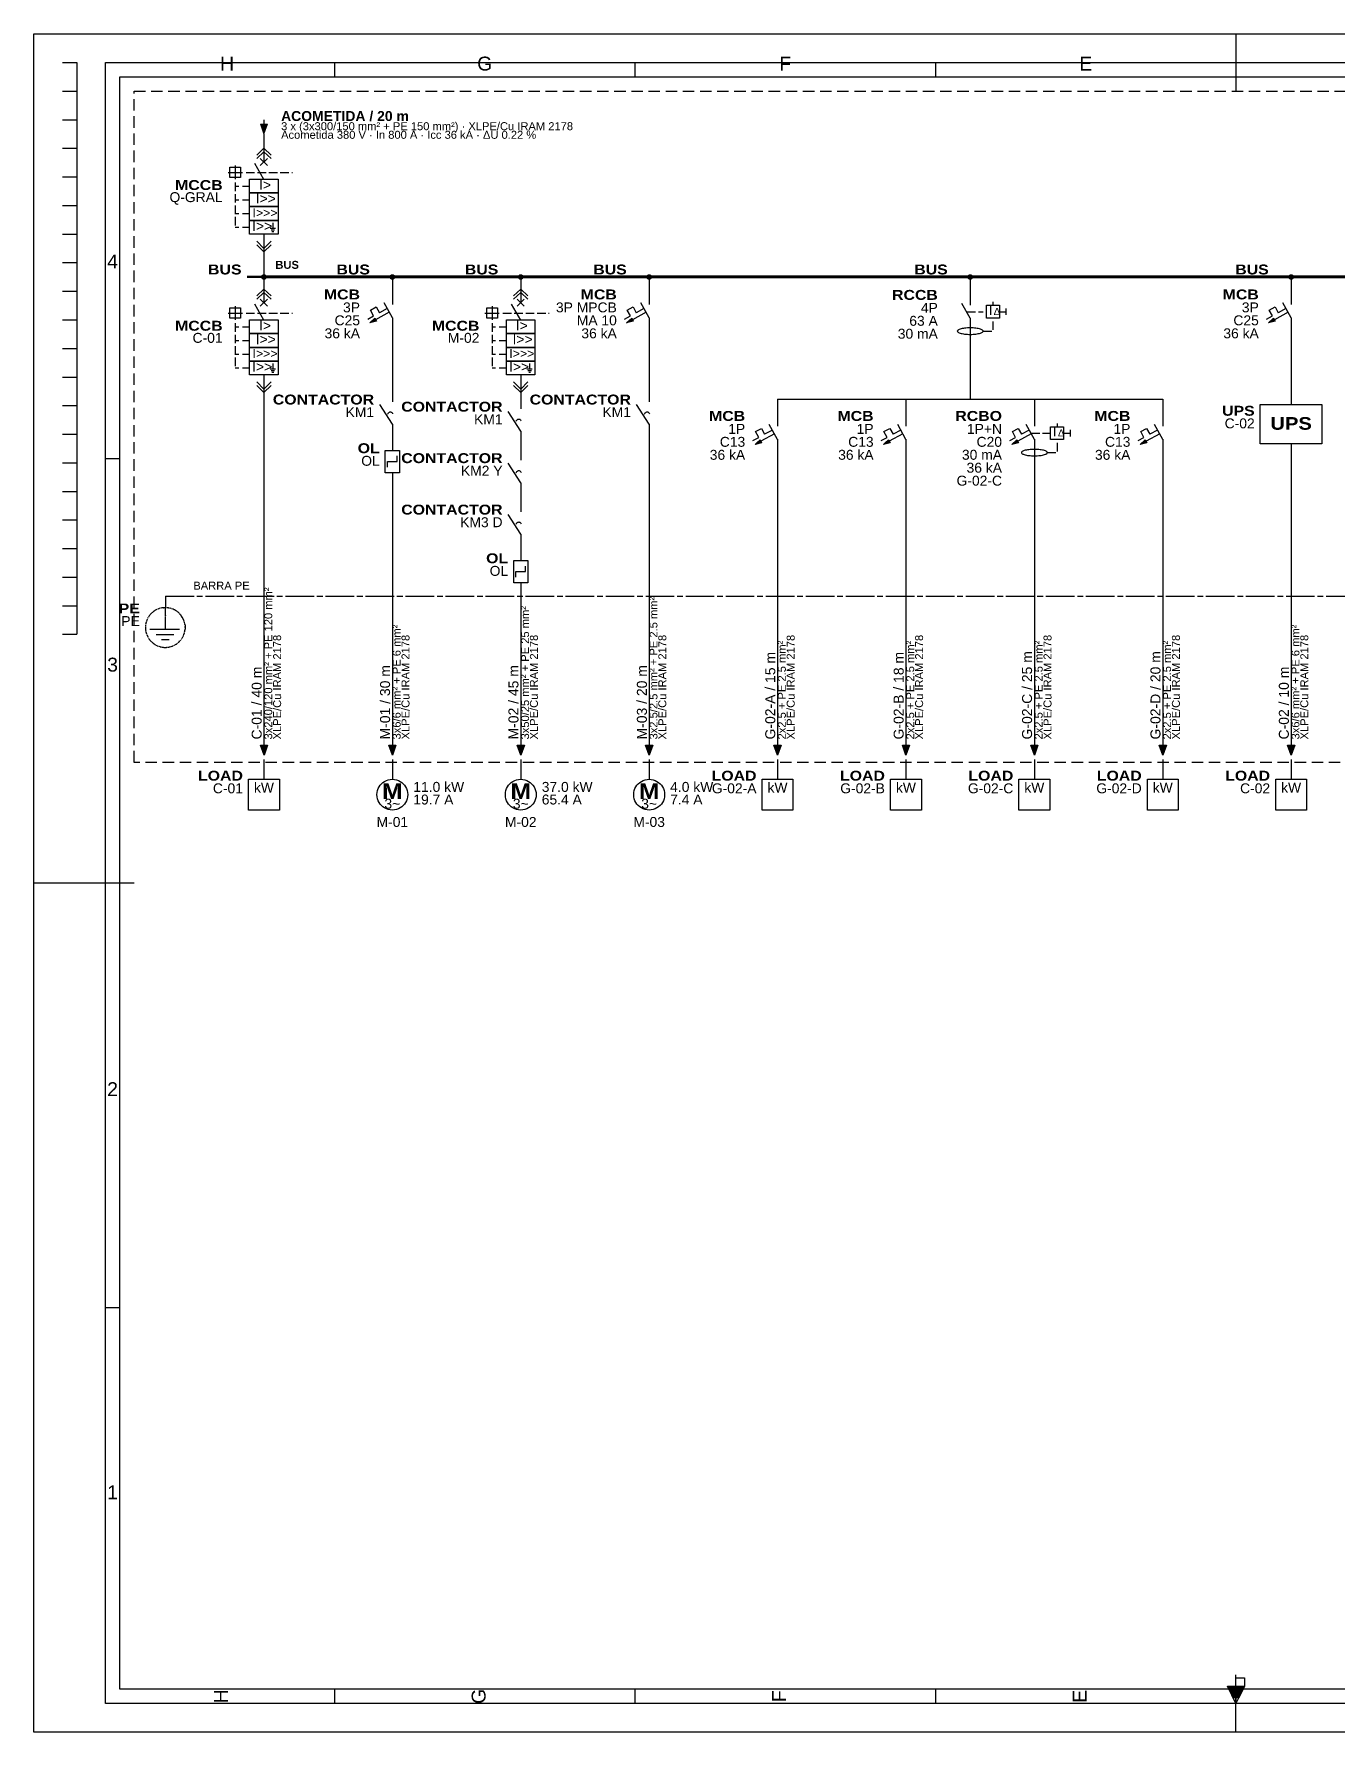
# Model space of a CAD drawing. Header units: millimetres. Extents: x 0 to 869, y 0 to 594.
# Drawn here: x 0 to 456, y 0 to 594 of the extents above; entities that cross this region are included whole.
import ezdxf
from ezdxf.enums import TextEntityAlignment as Align

# ---------------------------------------------------------------- set-up
doc = ezdxf.new("R2010")
doc.units = ezdxf.units.MM
for name, pattern in [('SVG_3_1', [4, 3, -1]), ('SVG_DASH_1', [13.999999, 9.999999, -1, 2, -1]), ('SVG_DASH_2', [5.999999, 4, -2])]:
    doc.linetypes.add(name, pattern=pattern)
for name, color, linetype in [('291-A-LAMINA', 8, 'Continuous'), ('291-E-DIAGRAMA', 5, 'Continuous'), ('291-E-TEXTOS', 7, 'Continuous'), ('291-G-ROTULO', 7, 'Continuous')]:
    doc.layers.add(name, color=color, linetype=linetype)
doc.styles.add('ARIAL', font='arial.ttf')
doc.styles.add('ARIAL_BLACK', font='ariblk.ttf')
doc.styles.add('ARIAL_BOLD', font='arialbd.ttf')

# ---------------------------------------------------------------- blocks, each defined once
blk = doc.blocks.new('LV_CABLE_ARROW_IN')
at = {"layer": '291-E-DIAGRAMA', "lineweight": 25, "true_color": 0xff0000}
blk.add_line((0, 0), (0, -1.559), dxfattribs=at)
at = {"layer": '291-E-DIAGRAMA', "lineweight": 18, "true_color": 0xff0000}
blk.add_lwpolyline([(-1.25, -1.559), (1.25, -1.559), (0, -5)], close=True, dxfattribs=at)
at = {"layer": '291-E-DIAGRAMA', "true_color": 0xff0000}
blk.add_solid([(-1.25, -1.559), (1.25, -1.559), (0, -5)], dxfattribs=at)
at = {"layer": '291-E-TEXTOS', "true_color": 0x008800, "style": 'ARIAL'}
blk.add_attdef('TAG', text='', height=3.47, dxfattribs=at).set_placement((-3.235, -3.971), align=Align.RIGHT)
blk = doc.blocks.new('LV_MCCB_BASIC')
at = {"layer": '291-E-DIAGRAMA', "lineweight": 25, "true_color": 0x0000ff}
for p, q in [((0, 0), (0, -4.8)), ((-0.025, -10.871), (-3.23, -5.308)), ((1.225, -6), (-1.275, -3.6)), ((-1.275, -6), (1.225, -3.6)), ((-12.525, -8.419), (-7.525, -8.419)), ((-10.049, -6), (-10.049, -10.8)), ((-10.025, -13.219), (-8.775, -13.219)), ((-7.525, -13.219), (-5.025, -13.219)), ((-10.025, -18.019), (-8.775, -18.019)), ((-10.025, -22.819), (-8.775, -22.819)), ((-7.525, -18.019), (-5.025, -18.019)), ((-7.525, -22.819), (-5.025, -22.819)), ((-10.025, -27.619), (-8.775, -27.619)), ((-7.525, -27.619), (-5.025, -27.619)), ((2.167, -27.901), (4.034, -27.901)), ((2.475, -28.513), (3.725, -28.513)), ((2.784, -29.125), (3.417, -29.125)), ((3.088, -26.104), (3.088, -27.911)), ((0, -30), (0, -35))]:
    blk.add_line(p, q, dxfattribs=at)
at = {"layer": '291-E-DIAGRAMA', "linetype": 'SVG_3_1', "lineweight": 25, "true_color": 0x0000ff}
for p, q in [((-6.275, -8.419), (9.975, -8.419)), ((-10.025, -12), (-10.025, -27.6))]:
    blk.add_line(p, q, dxfattribs=at)
at = {"layer": '291-E-DIAGRAMA', "lineweight": 25, "true_color": 0x0000ff}
for points in [[(-2.525, -2.4), (0, 0), (2.475, -2.4)], [(-2.525, -3.6), (-0.025, -1.2), (2.475, -3.6)], [(-2.525, -32.5), (0, -35), (2.475, -32.5)], [(-2.525, -33.75), (-0.025, -36.25), (2.475, -33.75)]]:
    blk.add_lwpolyline(points, dxfattribs=at)
for points in [[(-11.907, -6.607), (-8.157, -6.607), (-8.157, -10.207), (-11.907, -10.207)], [(-5.025, -10.8), (4.975, -10.8), (4.975, -15.6), (-5.025, -15.6)], [(-5.025, -15.6), (4.975, -15.6), (4.975, -20.4), (-5.025, -20.4)], [(-5.025, -20.4), (4.975, -20.4), (4.975, -25.2), (-5.025, -25.2)], [(-5.025, -25.2), (4.975, -25.2), (4.975, -30), (-5.025, -30)]]:
    blk.add_lwpolyline(points, close=True, dxfattribs=at)
at = {"layer": '291-E-TEXTOS', "color": 7, "style": 'ARIAL_BLACK'}
blk.add_text('MCCB', height=3.47, dxfattribs=at).set_placement((-14.461, -14.588), align=Align.RIGHT)
at = {"layer": '291-E-TEXTOS', "true_color": 0x0000ff, "style": 'ARIAL'}
for s, height, p in [('I>', 3.47, (-1.73, -14.499)), ('I>>', 3.47, (-2.863, -19.299)), ('I>>>', 3.088, (-3.995, -24.099)), ('I>>', 3.47, (-4.113, -28.899))]:
    blk.add_text(s, height=height, dxfattribs=at).set_placement(p)
at = {"layer": '291-E-TEXTOS', "true_color": 0x008800, "style": 'ARIAL'}
blk.add_attdef('TAG', text='', height=3.47, dxfattribs=at).set_placement((-14.461, -18.824), align=Align.RIGHT)
blk = doc.blocks.new('LV_BUSBAR_NODE')
at = {"layer": '291-E-DIAGRAMA', "true_color": 0x0000ff}
blk.add_hatch(color=256, dxfattribs=at).paths.add_polyline_path([(0.78, -0.78), (0.78, -0.89), (0.76, -0.99), (0.72, -1.09), (0.68, -1.18), (0.62, -1.26), (0.55, -1.34), (0.48, -1.4), (0.39, -1.46), (0.3, -1.51), (0.21, -1.54), (0.11, -1.56), (0, -1.57), (-0.11, -1.56), (-0.21, -1.54), (-0.3, -1.51), (-0.39, -1.46), (-0.48, -1.4), (-0.55, -1.34), (-0.62, -1.26), (-0.68, -1.18), (-0.72, -1.09), (-0.76, -0.99), (-0.78, -0.89), (-0.78, -0.78), (-0.78, -0.68), (-0.76, -0.58), (-0.72, -0.48), (-0.68, -0.39), (-0.62, -0.31), (-0.55, -0.23), (-0.48, -0.16), (-0.39, -0.11), (-0.3, -0.06), (-0.21, -0.03), (-0.11, -0.01), (0, 0), (0.11, -0.01), (0.21, -0.03), (0.3, -0.06), (0.39, -0.11), (0.48, -0.16), (0.55, -0.23), (0.62, -0.31), (0.68, -0.39), (0.72, -0.48), (0.76, -0.58), (0.78, -0.68), (0.78, -0.78)])
at = {"layer": '291-E-DIAGRAMA', "lineweight": 50, "true_color": 0x0000ff}
blk.add_line((-5.88, -0.78), (5.88, -0.78), dxfattribs=at)
at = {"layer": '291-E-DIAGRAMA', "lineweight": 25, "true_color": 0x0000ff}
blk.add_line((0, -0.78), (0, -5), dxfattribs=at)
blk.add_lwpolyline([(0.78, -0.78), (0.78, -0.89), (0.76, -0.99), (0.72, -1.09), (0.68, -1.18), (0.62, -1.26), (0.55, -1.34), (0.48, -1.4), (0.39, -1.46), (0.3, -1.51), (0.21, -1.54), (0.11, -1.56), (0, -1.57), (-0.11, -1.56), (-0.21, -1.54), (-0.3, -1.51), (-0.39, -1.46), (-0.48, -1.4), (-0.55, -1.34), (-0.62, -1.26), (-0.68, -1.18), (-0.72, -1.09), (-0.76, -0.99), (-0.78, -0.89), (-0.78, -0.78), (-0.78, -0.68), (-0.76, -0.58), (-0.72, -0.48), (-0.68, -0.39), (-0.62, -0.31), (-0.55, -0.23), (-0.48, -0.16), (-0.39, -0.11), (-0.3, -0.06), (-0.21, -0.03), (-0.11, -0.01), (0, 0), (0.11, -0.01), (0.21, -0.03), (0.3, -0.06), (0.39, -0.11), (0.48, -0.16), (0.55, -0.23), (0.62, -0.31), (0.68, -0.39), (0.72, -0.48), (0.76, -0.58), (0.78, -0.68), (0.78, -0.78)], close=True, dxfattribs=at)
at = {"layer": '291-E-TEXTOS', "color": 7, "style": 'ARIAL_BLACK'}
blk.add_text('BUS', height=3.47, dxfattribs=at).set_placement((-7.84, 0.1), align=Align.RIGHT)
at = {"layer": '291-E-TEXTOS', "true_color": 0x008800, "style": 'ARIAL'}
blk.add_attdef('TAG', text='', height=3.47, dxfattribs=at).set_placement((-7.84, -4.31), align=Align.RIGHT)
blk = doc.blocks.new('LV_MCB')
at = {"layer": '291-E-DIAGRAMA', "lineweight": 25, "true_color": 0x0000ff}
for p, q in [((0, 0), (0, -5.441)), ((0.02, -10.103), (-2.892, -4.853)), ((-1.069, -8.132), (-5.833, -10.735)), ((-5.642, -6.265), (-4.525, -8.309)), ((-1.804, -6.824), (-4.525, -8.309)), ((0, -10.029), (0, -32.5))]:
    blk.add_line(p, q, dxfattribs=at)
blk.add_lwpolyline([(-8.613, -10.544), (-6.569, -9.426), (-7.686, -7.382), (-5.642, -6.265)], dxfattribs=at)
blk.add_lwpolyline([(-7.877, -11.853), (-6.113, -10.221), (-5.554, -11.25), (-7.877, -11.853)], close=True, dxfattribs=at)
at = {"layer": '291-E-DIAGRAMA', "lineweight": 18, "true_color": 0x0000ff}
for points in [[(-5.554, -11.25), (-7.216, -11.25), (-7.877, -11.853)], [(-6.113, -10.221), (-5.554, -11.25), (-7.216, -11.25)]]:
    blk.add_lwpolyline(points, close=True, dxfattribs=at)
at = {"layer": '291-E-DIAGRAMA', "true_color": 0x0000ff}
for points in [[(-5.554, -11.25), (-7.216, -11.25), (-7.877, -11.853)], [(-6.113, -10.221), (-5.554, -11.25), (-7.216, -11.25)]]:
    blk.add_solid(points, dxfattribs=at)
at = {"layer": '291-E-TEXTOS', "color": 7, "style": 'ARIAL_BLACK'}
blk.add_text('MCB', height=3.47, dxfattribs=at).set_placement((-11.319, -3.632), align=Align.RIGHT)
at = {"layer": '291-E-TEXTOS', "true_color": 0x008800, "style": 'ARIAL'}
for tag, p in [('POLES', (-11.314, -8.162)), ('CURVE_RATING', (-11.304, -12.691)), ('BREAKING_CAPACITY', (-11.314, -17.235))]:
    blk.add_attdef(tag, text='', height=3.47, dxfattribs=at).set_placement(p, align=Align.RIGHT)
blk = doc.blocks.new('LV_CONTACTOR')
at = {"layer": '291-E-DIAGRAMA', "lineweight": 25, "true_color": 0x0000ff}
for p, q in [((0, 0), (0, -3.92)), ((0, -11.77), (-4.41, -4.9)), ((0, -11.77), (0, -15))]:
    blk.add_line(p, q, dxfattribs=at)
blk.add_lwpolyline([(-1.67, -8.28), (-1.51, -8.03), (-1.35, -7.82), (-1.18, -7.67), (-1.01, -7.56), (-0.84, -7.5), (-0.67, -7.48), (-0.51, -7.5), (-0.36, -7.55), (-0.22, -7.65), (-0.09, -7.78), (0.01, -7.94), (0.1, -8.14)], dxfattribs=at)
at = {"layer": '291-E-TEXTOS', "color": 7, "style": 'ARIAL_BLACK'}
blk.add_text('CONTACTOR', height=3.47, dxfattribs=at).set_placement((-6.37, -4.9), align=Align.RIGHT)
at = {"layer": '291-E-TEXTOS', "true_color": 0x008800, "style": 'ARIAL'}
blk.add_attdef('TAG', text='', height=3.47, dxfattribs=at).set_placement((-6.37, -9.31), align=Align.RIGHT)
blk = doc.blocks.new('LV_THERMAL_OVERLOAD')
at = {"layer": '291-E-DIAGRAMA', "lineweight": 25, "true_color": 0x0000ff}
for p, q in [((0, 0), (0, -2.941)), ((0, -10.784), (0, -12.5))]:
    blk.add_line(p, q, dxfattribs=at)
blk.add_lwpolyline([(-2.451, -2.941), (2.451, -2.941), (2.451, -10.784), (-2.451, -10.784)], close=True, dxfattribs=at)
blk.add_lwpolyline([(-1.716, -8.824), (-1.716, -6.863), (1.716, -6.863), (1.716, -4.902)], dxfattribs=at)
at = {"layer": '291-E-TEXTOS', "color": 7, "style": 'ARIAL_BLACK'}
blk.add_text('OL', height=3.47, dxfattribs=at).set_placement((-4.412, -3.922), align=Align.RIGHT)
at = {"layer": '291-E-TEXTOS', "true_color": 0x008800, "style": 'ARIAL'}
blk.add_attdef('TAG', text='', height=3.47, dxfattribs=at).set_placement((-4.412, -8.333), align=Align.RIGHT)
blk = doc.blocks.new('LV_RCCB')
at = {"layer": '291-E-DIAGRAMA', "lineweight": 25, "true_color": 0x0000ff}
for p, q in [((0, 0), (0, -5.662)), ((0.039, -10.25), (-2.873, -5.015)), ((7.941, -4.529), (7.941, -5.662)), ((0, -10.191), (0, -32.5)), ((10.23, -7.936), (12.495, -7.936)), ((12.5, -6.794), (12.5, -9.059))]:
    blk.add_line(p, q, dxfattribs=at)
at = {"layer": '291-E-DIAGRAMA', "linetype": 'SVG_3_1', "lineweight": 25, "true_color": 0x0000ff}
for p, q in [((-1.108, -7.936), (4.554, -7.936)), ((7.941, -11.324), (7.941, -14.721)), ((4.554, -14.701), (7.966, -14.701))]:
    blk.add_line(p, q, dxfattribs=at)
at = {"layer": '291-E-DIAGRAMA', "lineweight": 25, "true_color": 0x0000ff}
for points in [[(5.701, -5.662), (10.23, -5.662), (10.23, -10.191), (5.701, -10.191)], [(4.554, -14.721), (4.539, -14.603), (4.451, -14.471), (4.304, -14.353), (4.113, -14.235), (3.863, -14.118), (3.569, -14.015), (3.23, -13.926), (2.863, -13.838), (2.436, -13.765), (1.995, -13.706), (1.525, -13.662), (1.039, -13.618), (0.539, -13.603), (0.025, -13.588), (-0.475, -13.603), (-0.975, -13.618), (-1.461, -13.662), (-1.931, -13.706), (-2.373, -13.765), (-2.799, -13.838), (-3.167, -13.926), (-3.505, -14.015), (-3.799, -14.118), (-4.049, -14.235), (-4.24, -14.353), (-4.387, -14.471), (-4.475, -14.603), (-4.505, -14.721), (-4.475, -14.853), (-4.387, -14.985), (-4.24, -15.103), (-4.049, -15.221), (-3.799, -15.324), (-3.505, -15.426), (-3.167, -15.529), (-2.799, -15.618), (-2.373, -15.691), (-1.931, -15.75), (-1.461, -15.794), (-0.975, -15.824), (-0.475, -15.853), (0.025, -15.853), (0.539, -15.853), (1.039, -15.824), (1.525, -15.794), (1.995, -15.75), (2.436, -15.691), (2.863, -15.618), (3.23, -15.529), (3.569, -15.426), (3.863, -15.324), (4.113, -15.221), (4.304, -15.103), (4.451, -14.985), (4.539, -14.853), (4.554, -14.721)]]:
    blk.add_lwpolyline(points, close=True, dxfattribs=at)
at = {"layer": '291-E-TEXTOS', "color": 7, "style": 'ARIAL_BLACK'}
blk.add_text('RCCB', height=3.47, dxfattribs=at).set_placement((-11.304, -3.794), align=Align.RIGHT)
at = {"layer": '291-E-TEXTOS', "true_color": 0x0000ff, "style": 'ARIAL'}
for s, height, p in [('I', 3.529, (6.466, -9.088)), ('Δ', 2.5, (8.23, -9.088))]:
    blk.add_text(s, height=height, dxfattribs=at).set_placement(p)
at = {"layer": '291-E-TEXTOS', "true_color": 0x008800, "style": 'ARIAL'}
for tag, p in [('POLES', (-11.294, -8.324)), ('RATED_CURRENT', (-11.309, -12.853)), ('SENSITIVITY', (-11.304, -17.382))]:
    blk.add_attdef(tag, text='', height=3.47, dxfattribs=at).set_placement(p, align=Align.RIGHT)
blk = doc.blocks.new('LV_RCBO')
at = {"layer": '291-E-DIAGRAMA', "lineweight": 25, "true_color": 0x0000ff}
for p, q in [((0, 0), (0, -5.441)), ((0.02, -10.103), (-2.892, -4.853)), ((7.941, -4.529), (7.941, -5.662)), ((-1.069, -8.132), (-5.833, -10.735)), ((-5.642, -6.265), (-4.525, -8.309)), ((-1.804, -6.824), (-4.525, -8.309)), ((0, -10.029), (0, -32.5)), ((10.23, -7.936), (12.495, -7.936)), ((12.5, -6.794), (12.5, -9.059))]:
    blk.add_line(p, q, dxfattribs=at)
at = {"layer": '291-E-DIAGRAMA', "linetype": 'SVG_3_1', "lineweight": 25, "true_color": 0x0000ff}
for p, q in [((-1.108, -7.936), (5.701, -7.936)), ((7.941, -11.324), (7.941, -14.721)), ((4.554, -14.701), (7.966, -14.701))]:
    blk.add_line(p, q, dxfattribs=at)
at = {"layer": '291-E-DIAGRAMA', "lineweight": 25, "true_color": 0x0000ff}
for points in [[(5.701, -5.662), (10.23, -5.662), (10.23, -10.191), (5.701, -10.191)], [(-7.877, -11.853), (-6.113, -10.221), (-5.554, -11.25), (-7.877, -11.853)], [(4.554, -14.721), (4.539, -14.603), (4.451, -14.471), (4.304, -14.353), (4.113, -14.235), (3.863, -14.118), (3.569, -14.015), (3.23, -13.926), (2.863, -13.838), (2.436, -13.765), (1.995, -13.706), (1.525, -13.662), (1.039, -13.618), (0.539, -13.603), (0.025, -13.588), (-0.475, -13.603), (-0.975, -13.618), (-1.461, -13.662), (-1.931, -13.706), (-2.373, -13.765), (-2.799, -13.838), (-3.167, -13.926), (-3.505, -14.015), (-3.799, -14.118), (-4.049, -14.235), (-4.24, -14.353), (-4.387, -14.471), (-4.475, -14.603), (-4.505, -14.721), (-4.475, -14.853), (-4.387, -14.985), (-4.24, -15.103), (-4.049, -15.221), (-3.799, -15.324), (-3.505, -15.426), (-3.167, -15.529), (-2.799, -15.618), (-2.373, -15.691), (-1.931, -15.75), (-1.461, -15.794), (-0.975, -15.824), (-0.475, -15.853), (0.025, -15.853), (0.539, -15.853), (1.039, -15.824), (1.525, -15.794), (1.995, -15.75), (2.436, -15.691), (2.863, -15.618), (3.23, -15.529), (3.569, -15.426), (3.863, -15.324), (4.113, -15.221), (4.304, -15.103), (4.451, -14.985), (4.539, -14.853), (4.554, -14.721)]]:
    blk.add_lwpolyline(points, close=True, dxfattribs=at)
blk.add_lwpolyline([(-8.613, -10.544), (-6.569, -9.426), (-7.686, -7.382), (-5.642, -6.265)], dxfattribs=at)
at = {"layer": '291-E-DIAGRAMA', "lineweight": 18, "true_color": 0x0000ff}
for points in [[(-5.554, -11.25), (-7.216, -11.25), (-7.877, -11.853)], [(-6.113, -10.221), (-5.554, -11.25), (-7.216, -11.25)]]:
    blk.add_lwpolyline(points, close=True, dxfattribs=at)
at = {"layer": '291-E-DIAGRAMA', "true_color": 0x0000ff}
for points in [[(-5.554, -11.25), (-7.216, -11.25), (-7.877, -11.853)], [(-6.113, -10.221), (-5.554, -11.25), (-7.216, -11.25)]]:
    blk.add_solid(points, dxfattribs=at)
at = {"layer": '291-E-TEXTOS', "color": 7, "style": 'ARIAL_BLACK'}
blk.add_text('RCBO', height=3.47, dxfattribs=at).set_placement((-11.319, -3.632), align=Align.RIGHT)
at = {"layer": '291-E-TEXTOS', "true_color": 0x0000ff, "style": 'ARIAL'}
for s, height, p in [('I', 3.529, (6.466, -9.088)), ('Δ', 2.5, (8.23, -9.088))]:
    blk.add_text(s, height=height, dxfattribs=at).set_placement(p)
at = {"layer": '291-E-TEXTOS', "true_color": 0x008800, "style": 'ARIAL'}
for tag, p in [('POLES', (-11.314, -8.162)), ('CURVE_RATING', (-11.314, -12.691)), ('SENSITIVITY', (-11.314, -17.221)), ('BREAKING_CAPACITY', (-11.314, -21.75)), ('TAG', (-11.314, -26.279))]:
    blk.add_attdef(tag, text='', height=3.47, dxfattribs=at).set_placement(p, align=Align.RIGHT)
blk = doc.blocks.new('LV_UPS')
at = {"layer": '291-E-DIAGRAMA', "lineweight": 25, "true_color": 0x0000ff}
for p, q in [((0, 0), (0, -4.902)), ((0, -18.627), (0, -22.5))]:
    blk.add_line(p, q, dxfattribs=at)
blk.add_lwpolyline([(-10.784, -4.902), (10.785, -4.902), (10.785, -18.627), (-10.784, -18.627)], close=True, dxfattribs=at)
at = {"layer": '291-E-TEXTOS', "color": 7, "style": 'ARIAL_BLACK'}
blk.add_text('UPS', height=3.47, dxfattribs=at).set_placement((-12.745, -8.824), align=Align.RIGHT)
at = {"layer": '291-E-TEXTOS', "true_color": 0x0000ff, "style": 'ARIAL_BLACK'}
blk.add_text('UPS', height=4.412, dxfattribs=at).set_placement((0, -13.725), align=Align.CENTER)
at = {"layer": '291-E-TEXTOS', "true_color": 0x008800, "style": 'ARIAL'}
blk.add_attdef('TAG', text='', height=3.47, dxfattribs=at).set_placement((-12.745, -13.235), align=Align.RIGHT)
blk = doc.blocks.new('LV_CABLE_RUN')
at = {"layer": '291-E-DIAGRAMA', "lineweight": 25, "true_color": 0xff0000}
for p, q in [((0, 0), (0, -52.07)), ((0, -57.07), (0, -60.07))]:
    blk.add_line(p, q, dxfattribs=at)
blk.add_lwpolyline([(1.265, -52.07), (0.015, -55.511), (-1.235, -52.07), (1.265, -52.07)], close=True, dxfattribs=at)
at = {"layer": '291-E-DIAGRAMA', "lineweight": 18, "true_color": 0xff0000}
blk.add_lwpolyline([(-1.235, -52.07), (1.265, -52.07), (0.015, -55.511)], close=True, dxfattribs=at)
at = {"layer": '291-E-DIAGRAMA', "true_color": 0xff0000}
blk.add_solid([(-1.235, -52.07), (1.265, -52.07), (0.015, -55.511)], dxfattribs=at)
at = {"layer": '291-E-TEXTOS', "true_color": 0x008800, "style": 'ARIAL'}
for tag, p, height in [('CABLE_INSULATION', (6, -50.07), 2.79), ('CABLE_TAG', (-0.8, -50.07), 3.49), ('CABLE_SPEC', (2.9, -50.07), 2.79)]:
    blk.add_attdef(tag, p, '', height=height, rotation=90, dxfattribs=at)
blk = doc.blocks.new('LV_LOAD_BOX_KW')
at = {"layer": '291-E-DIAGRAMA', "lineweight": 25, "true_color": 0x0000ff}
blk.add_line((0, 0), (0, -3.922), dxfattribs=at)
blk.add_lwpolyline([(-5.392, -3.922), (5.392, -3.922), (5.392, -14.706), (-5.392, -14.706)], close=True, dxfattribs=at)
at = {"layer": '291-E-TEXTOS', "color": 7, "style": 'ARIAL_BLACK'}
blk.add_text('LOAD', height=3.47, dxfattribs=at).set_placement((-7.353, -4.412), align=Align.RIGHT)
at = {"layer": '291-E-TEXTOS', "true_color": 0x0000ff, "style": 'ARIAL'}
blk.add_text('kW', height=3.47, dxfattribs=at).set_placement((0, -8.578), align=Align.CENTER)
at = {"layer": '291-E-TEXTOS', "true_color": 0x008800, "style": 'ARIAL'}
blk.add_attdef('TAG', text='', height=3.47, dxfattribs=at).set_placement((-7.353, -8.824), align=Align.RIGHT)
blk = doc.blocks.new('LV_MOTOR_3PH')
at = {"layer": '291-E-DIAGRAMA', "lineweight": 25, "true_color": 0x0000ff}
blk.add_line((0, 0), (0, -3.92), dxfattribs=at)
blk.add_lwpolyline([(5.39, -9.31), (5.34, -10.05), (5.2, -10.75), (4.97, -11.41), (4.66, -12.04), (4.27, -12.61), (3.81, -13.13), (3.3, -13.58), (2.72, -13.97), (2.1, -14.28), (1.43, -14.51), (0.73, -14.66), (0, -14.71), (-0.73, -14.66), (-1.43, -14.51), (-2.1, -14.28), (-2.72, -13.97), (-3.3, -13.58), (-3.81, -13.13), (-4.27, -12.61), (-4.66, -12.04), (-4.97, -11.41), (-5.2, -10.75), (-5.34, -10.05), (-5.39, -9.31), (-5.34, -8.58), (-5.2, -7.88), (-4.97, -7.21), (-4.66, -6.59), (-4.27, -6.02), (-3.81, -5.5), (-3.3, -5.04), (-2.72, -4.66), (-2.1, -4.35), (-1.43, -4.11), (-0.73, -3.97), (0, -3.92), (0.73, -3.97), (1.43, -4.11), (2.1, -4.35), (2.72, -4.66), (3.3, -5.04), (3.81, -5.5), (4.27, -6.02), (4.66, -6.59), (4.97, -7.21), (5.2, -7.88), (5.34, -8.58), (5.39, -9.31)], close=True, dxfattribs=at)
at = {"layer": '291-E-TEXTOS', "true_color": 0x0000ff}
for s, height, style, p in [('M', 5.39, 'ARIAL_BLACK', (0, -10.78)), ('3~', 3.47, 'ARIAL', (0, -14.22))]:
    blk.add_text(s, height=height, dxfattribs=dict(at, style=style)).set_placement(p, align=Align.CENTER)
at = {"layer": '291-E-TEXTOS', "true_color": 0x008800, "style": 'ARIAL'}
for tag, p in [('POWER_KW', (7.35, -8.33)), ('CURRENT', (7.35, -12.74))]:
    blk.add_attdef(tag, p, '', height=3.47, dxfattribs=at)
blk.add_attdef('TAG', text='', height=3.47, dxfattribs=at).set_placement((0, -20.59), align=Align.CENTER)
blk = doc.blocks.new('LV_EARTH_PE')
at = {"layer": '291-E-DIAGRAMA', "lineweight": 25, "true_color": 0x00b82e}
for p, q in [((0, 0), (0, -3.794)), ((-4.721, -5.765), (-4.971, -6)), ((-4.618, -5.662), (-4.662, -5.721)), ((-4.294, -5.412), (-4.559, -5.618)), ((-4.176, -5.324), (-4.235, -5.368)), ((-3.721, -5.015), (-3.779, -5.044)), ((-3.25, -4.735), (-3.309, -4.779)), ((-2.75, -4.5), (-2.809, -4.529)), ((-2.221, -4.309), (-2.294, -4.324)), ((-1.824, -4.191), (-2.162, -4.294)), ((-1.691, -4.162), (-1.765, -4.176)), ((-1.294, -4.074), (-1.632, -4.147)), ((-1.162, -4.044), (-1.221, -4.059)), ((-0.735, -4), (-1.088, -4.029)), ((-0.676, -4.005), (-0.603, -4.005)), ((-0.529, -3.956), (-0.059, -3.956)), ((-0.049, -4.279), (-0.049, -6.574)), ((-0.015, -3.868), (-0.029, -4.206)), ((0.426, -4.005), (0.5, -4.005)), ((0.985, -4.054), (1.044, -4.054)), ((1.588, -4.162), (1.529, -4.147)), ((1.985, -4.265), (1.662, -4.176)), ((2.118, -4.309), (2.059, -4.279)), ((2.515, -4.441), (2.191, -4.338)), ((2.647, -4.5), (2.574, -4.471)), ((3.015, -4.676), (2.706, -4.529)), ((3.147, -4.735), (3.074, -4.706)), ((3.5, -4.941), (3.206, -4.765)), ((3.618, -5), (3.559, -4.971)), ((4.074, -5.324), (4.029, -5.279)), ((4.515, -5.662), (4.456, -5.618)), ((-7.01, -10.647), (-7.01, -11.132)), ((-6.985, -10.5), (-7, -10.574)), ((-6.956, -10.088), (-6.985, -10.441)), ((-6.961, -11.603), (-6.961, -11.676)), ((-6.868, -9.544), (-6.926, -9.882)), ((-6.838, -9.412), (-6.853, -9.471)), ((-6.735, -9.015), (-6.824, -9.338)), ((-6.691, -8.868), (-6.706, -8.941)), ((-6.515, -8.353), (-6.529, -8.412)), ((-6.279, -7.853), (-6.309, -7.912)), ((-6.029, -7.368), (-6.059, -7.426)), ((-5.721, -6.897), (-5.765, -6.956)), ((-5.471, -6.559), (-5.676, -6.838)), ((-5.382, -6.456), (-5.441, -6.515)), ((-5.426, -11.505), (4.882, -11.505)), ((-5.118, -6.147), (-5.338, -6.412)), ((-0.044, -9.426), (-0.059, -9.765)), ((-0.049, -7.059), (-0.049, -9.353)), ((-0.049, -9.838), (-0.049, -11.397)), ((-0.029, -6.647), (-0.044, -6.985)), ((4.912, -6.044), (4.868, -6)), ((5.279, -6.456), (5.235, -6.397)), ((5.618, -6.897), (5.588, -6.838)), ((5.853, -7.235), (5.662, -6.956)), ((5.926, -7.353), (5.897, -7.294)), ((6.118, -7.721), (5.956, -7.412)), ((6.191, -7.838), (6.162, -7.779)), ((6.353, -8.221), (6.221, -7.897)), ((6.412, -8.338), (6.382, -8.279)), ((6.588, -8.868), (6.574, -8.809)), ((6.735, -9.397), (6.721, -9.338)), ((6.809, -12), (6.868, -11.647)), ((6.838, -9.941), (6.824, -9.882)), ((6.863, -10.426), (6.863, -10.5)), ((6.912, -10.912), (6.897, -10.559)), ((6.912, -10.971), (6.912, -11.029)), ((-6.882, -12.162), (-6.868, -12.221)), ((-6.765, -12.691), (-6.75, -12.765)), ((-6.603, -13.221), (-6.574, -13.294)), ((-6.559, -13.353), (-6.426, -13.676)), ((-6.397, -13.735), (-6.368, -13.794)), ((-6.338, -13.868), (-6.191, -14.176)), ((-6.088, -14.353), (-5.912, -14.647)), ((-5.868, -14.706), (-5.838, -14.765)), ((-5.794, -14.824), (-5.588, -15.103)), ((-5.544, -15.162), (-5.515, -15.206)), ((-5.191, -15.574), (-5.147, -15.632)), ((-4.809, -15.971), (-4.75, -16.015)), ((-4.382, -16.338), (-4.338, -16.382)), ((-3.941, -16.662), (-3.882, -16.706)), ((-3.824, -16.735), (-3.544, -16.926)), ((-3.471, -16.956), (-3.412, -16.985)), ((-3.353, -17.029), (-3.044, -17.176)), ((-3.265, -13.319), (2.971, -13.319)), ((-2.853, -17.265), (-2.544, -17.397)), ((-2.471, -17.426), (-2.412, -17.456)), ((-2.338, -17.471), (-2.015, -17.574)), ((-1.941, -17.588), (-1.882, -17.618)), ((-1.412, -17.721), (-1.338, -17.735)), ((-1.353, -15.083), (1.25, -15.083)), ((-0.868, -17.809), (-0.794, -17.824)), ((0.926, -17.794), (1.265, -17.735)), ((1.471, -17.691), (1.809, -17.603)), ((1.868, -17.588), (1.941, -17.574)), ((2, -17.559), (2.338, -17.441)), ((2.397, -17.412), (2.456, -17.397)), ((2.912, -17.206), (2.971, -17.176)), ((3.397, -16.941), (3.456, -16.912)), ((3.868, -16.647), (3.926, -16.618)), ((4.309, -16.324), (4.368, -16.279)), ((4.412, -16.235), (4.676, -16.015)), ((4.735, -15.956), (4.779, -15.912)), ((4.824, -15.868), (5.074, -15.618)), ((5.206, -15.456), (5.426, -15.191)), ((5.471, -15.147), (5.515, -15.088)), ((5.559, -15.029), (5.75, -14.75)), ((5.779, -14.691), (5.824, -14.632)), ((6.059, -14.206), (6.103, -14.147)), ((6.309, -13.721), (6.338, -13.647)), ((6.515, -13.206), (6.529, -13.132)), ((6.676, -12.676), (6.691, -12.603)), ((6.706, -12.544), (6.779, -12.206)), ((6.794, -12.132), (6.809, -12.059)), ((-0.309, -17.877), (-0.25, -17.877)), ((0.235, -17.877), (0.309, -17.877)), ((0.382, -17.838), (0.721, -17.824)), ((0.794, -17.828), (0.853, -17.828))]:
    blk.add_line(p, q, dxfattribs=at)
at = {"layer": '291-E-DIAGRAMA', "linetype": 'SVG_3_1', "lineweight": 25, "true_color": 0x00b82e}
blk.add_line((6.889, -10.015), (6.889, -11.441), dxfattribs=at)
at = {"layer": '291-E-DIAGRAMA', "lineweight": 25, "true_color": 0x00b82e}
for points in [[(-3.838, -5.088), (-4.059, -5.235), (-4.132, -5.279)], [(-3.368, -4.809), (-3.529, -4.882), (-3.662, -4.971)], [(-2.868, -4.559), (-2.971, -4.603), (-3.176, -4.706)], [(-2.353, -4.353), (-2.382, -4.353), (-2.676, -4.485)], [(0.368, -3.971), (0.103, -3.956), (0.015, -3.956)], [(0.912, -4.029), (0.735, -4), (0.574, -3.985)], [(1.456, -4.118), (1.368, -4.103), (1.118, -4.059)], [(3.971, -5.235), (3.706, -5.044), (3.676, -5.044)], [(4.397, -5.574), (4.221, -5.412), (4.132, -5.353)], [(4.809, -5.941), (4.706, -5.824), (4.559, -5.706)], [(-7, -11.191), (-7, -11.221), (-6.971, -11.544)], [(-6.956, -11.75), (-6.941, -11.853), (-6.897, -12.088)], [(-6.941, -9.956), (-6.941, -9.971), (-6.941, -10.015)], [(-6.559, -8.485), (-6.647, -8.735), (-6.676, -8.809)], [(-6.353, -7.971), (-6.426, -8.132), (-6.485, -8.294)], [(-6.088, -7.485), (-6.147, -7.574), (-6.25, -7.779)], [(-5.809, -7.015), (-5.824, -7.029), (-5.985, -7.309)], [(-5.015, -6.044), (-5.029, -6.044), (-5.059, -6.103)], [(5.191, -6.353), (5.147, -6.279), (4.956, -6.088)], [(5.544, -6.779), (5.544, -6.765), (5.324, -6.515)], [(6.544, -8.735), (6.456, -8.426), (6.441, -8.412)], [(6.706, -9.265), (6.647, -9.029), (6.618, -8.926)], [(6.809, -9.809), (6.794, -9.647), (6.75, -9.471)], [(6.868, -11.588), (6.882, -11.544), (6.882, -11.515)], [(-6.853, -12.294), (-6.824, -12.485), (-6.779, -12.632)], [(-6.721, -12.824), (-6.647, -13.088), (-6.632, -13.162)], [(-6.162, -14.235), (-6.147, -14.25), (-6.118, -14.294)], [(-5.471, -15.265), (-5.441, -15.294), (-5.235, -15.529)], [(-5.103, -15.676), (-5.029, -15.779), (-4.853, -15.926)], [(-4.706, -16.074), (-4.559, -16.206), (-4.441, -16.294)], [(-4.279, -16.426), (-4.059, -16.588), (-4, -16.632)], [(-2.985, -17.221), (-2.971, -17.221), (-2.926, -17.235)], [(-1.809, -17.632), (-1.779, -17.647), (-1.485, -17.706)], [(-1.279, -17.75), (-1.147, -17.779), (-0.926, -17.809)], [(1.338, -17.721), (1.368, -17.721), (1.397, -17.706)], [(2.529, -17.368), (2.574, -17.353), (2.838, -17.235)], [(3.029, -17.147), (3.147, -17.088), (3.338, -16.985)], [(3.515, -16.882), (3.706, -16.765), (3.809, -16.691)], [(3.985, -16.574), (4.221, -16.397), (4.265, -16.368)], [(5.118, -15.574), (5.147, -15.544), (5.162, -15.515)], [(5.868, -14.574), (5.897, -14.529), (6.029, -14.279)], [(6.132, -14.088), (6.191, -13.971), (6.279, -13.779)], [(6.368, -13.588), (6.456, -13.382), (6.485, -13.265)], [(6.559, -13.074), (6.647, -12.794), (6.662, -12.735)], [(-0.721, -17.824), (-0.529, -17.853), (-0.382, -17.853)], [(-0.176, -17.853), (0.103, -17.868), (0.176, -17.853)]]:
    blk.add_lwpolyline(points, dxfattribs=at)
at = {"layer": '291-E-TEXTOS', "color": 7, "style": 'ARIAL_BLACK'}
blk.add_text('PE', height=3.47, dxfattribs=at).set_placement((-8.971, -5.98), align=Align.RIGHT)
at = {"layer": '291-E-TEXTOS', "true_color": 0x008800, "style": 'ARIAL'}
blk.add_attdef('TAG', text='', height=3.47, dxfattribs=at).set_placement((-8.971, -10.392), align=Align.RIGHT)

msp = doc.modelspace()

# ---------------------------------------------------------------- hatches: boundary and pattern name
at = {"layer": '291-G-ROTULO'}
msp.add_hatch(color=7, dxfattribs=at).paths.add_polyline_path([(417.5, 16), (419.5, 12), (421.5, 12), (423.5, 16)])

# ---------------------------------------------------------------- linework, layer by layer
at = {"layer": '291-A-LAMINA'}
for p, q in [((420.5, 594), (420.5, 574)), ((10, 584), (15, 584)), ((15, 584), (15, 384)), ((105.12, 584), (105.12, 579)), ((210.25, 584), (210.25, 579)), ((315.37, 584), (315.37, 579)), ((420.5, 584), (420.5, 579)), ((10, 574), (15, 574)), ((10, 564), (15, 564)), ((10, 554), (15, 554)), ((10, 544), (15, 544)), ((10, 534), (15, 534)), ((10, 524), (15, 524)), ((10, 514), (15, 514)), ((10, 504), (15, 504)), ((10, 494), (15, 494)), ((10, 484), (15, 484)), ((10, 474), (15, 474)), ((10, 464), (15, 464)), ((10, 454), (15, 454)), ((25, 445.5), (30, 445.5)), ((10, 444), (15, 444)), ((10, 434), (15, 434)), ((10, 424), (15, 424)), ((10, 414), (15, 414)), ((10, 404), (15, 404)), ((10, 394), (15, 394)), ((10, 384), (15, 384)), ((0, 297), (35, 297)), ((25, 297), (30, 297)), ((25, 148.5), (30, 148.5)), ((420.5, 0), (420.5, 20)), ((420.5, 16), (420.5, 19)), ((420.5, 19), (423.5, 19)), ((423.5, 19), (423.5, 16)), ((105.12, 15), (105.12, 10)), ((210.25, 15), (210.25, 10)), ((315.37, 15), (315.37, 10)), ((420.5, 15), (420.5, 10))]:
    msp.add_line(p, q, dxfattribs=at)
for points in [[(0, 594), (841, 594), (841, 0), (0, 0)], [(25, 584), (831, 584), (831, 10), (25, 10)], [(30, 579), (826, 579), (826, 15), (30, 15)], [(417.5, 16), (423.5, 16), (420.5, 10)], [(417.5, 16), (423.5, 16), (421.5, 12), (419.5, 12)]]:
    msp.add_lwpolyline(points, close=True, dxfattribs=at)
at = {"layer": '291-E-DIAGRAMA', "lineweight": 25, "true_color": 0xff0000}
for p, q in [((80.46, 559), (80.46, 554)), ((80.46, 469.78), (80.46, 397.28)), ((215.21, 454.28), (215.21, 397.28)), ((439.79, 446.78), (439.79, 397.28)), ((125.37, 438.78), (125.37, 397.28)), ((260.12, 429.78), (260.12, 397.28)), ((305.04, 429.78), (305.04, 397.28)), ((349.96, 429.78), (349.96, 397.28)), ((394.88, 429.78), (394.88, 397.28)), ((170.29, 400.28), (170.29, 397.28))]:
    msp.add_line(p, q, dxfattribs=at)
at = {"layer": '291-E-DIAGRAMA', "lineweight": 25, "true_color": 0x0000ff}
for p, q in [((80.46, 519), (80.46, 509)), ((125.37, 472.28), (125.37, 469.28)), ((170.29, 469.78), (170.29, 466.78)), ((215.21, 472.28), (215.21, 469.28)), ((327.5, 472.28), (327.5, 466.28)), ((439.79, 472.28), (439.79, 469.28)), ((260.12, 466.28), (260.12, 462.28)), ((260.12, 466.28), (394.88, 466.28)), ((305.04, 466.28), (305.04, 462.28)), ((349.96, 466.28), (349.96, 462.28)), ((394.88, 466.28), (394.88, 462.28)), ((125.37, 454.28), (125.37, 451.28)), ((170.29, 451.78), (170.29, 448.78)), ((170.29, 433.78), (170.29, 430.78)), ((170.29, 415.78), (170.29, 412.78))]:
    msp.add_line(p, q, dxfattribs=at)
at = {"layer": '291-E-DIAGRAMA', "lineweight": 70, "true_color": 0x0000ff}
msp.add_line((80.46, 509), (638, 509), dxfattribs=at)
at = {"layer": '291-E-DIAGRAMA', "linetype": 'SVG_DASH_1', "lineweight": 25, "true_color": 0x139b48}
msp.add_line((46, 397.28), (638, 397.28), dxfattribs=at)
at = {"layer": '291-E-DIAGRAMA', "linetype": 'SVG_DASH_2', "lineweight": 25, "true_color": 0x808080}
msp.add_lwpolyline([(35, 574), (643, 574), (643, 339.21), (35, 339.21)], close=True, dxfattribs=at)

# ---------------------------------------------------------------- block references
at = {"layer": '291-E-DIAGRAMA'}
for name, p in [('LV_CABLE_ARROW_IN', (80.46, 564)), ('LV_BUSBAR_NODE', (80.46, 509.78)), ('LV_BUSBAR_NODE', (125.37, 509.78)), ('LV_BUSBAR_NODE', (170.29, 509.78)), ('LV_BUSBAR_NODE', (215.21, 509.78)), ('LV_BUSBAR_NODE', (327.5, 509.78)), ('LV_BUSBAR_NODE', (439.79, 509.78))]:
    msp.add_blockref(name, p, dxfattribs=at)
for name, p, values in [('LV_MCCB_BASIC', (80.46, 554), {'TAG': 'Q-GRAL'}), ('LV_MCCB_BASIC', (80.46, 504.78), {'TAG': 'C-01'}), ('LV_MCB', (125.37, 504.78), {'POLES': '3P', 'CURVE_RATING': 'C25', 'BREAKING_CAPACITY': '36 kA'}), ('LV_MCCB_BASIC', (170.29, 504.78), {'TAG': 'M-02'}), ('LV_MCB', (215.21, 504.78), {'POLES': '3P MPCB', 'CURVE_RATING': 'MA 10', 'BREAKING_CAPACITY': '36 kA'}), ('LV_RCCB', (327.5, 504.78), {'POLES': '4P', 'RATED_CURRENT': '63 A', 'SENSITIVITY': '30 mA'}), ('LV_MCB', (439.79, 504.78), {'POLES': '3P', 'CURVE_RATING': 'C25', 'BREAKING_CAPACITY': '36 kA'}), ('LV_CONTACTOR', (125.37, 469.28), {'TAG': 'KM1'}), ('LV_CONTACTOR', (215.21, 469.28), {'TAG': 'KM1'}), ('LV_UPS', (439.79, 469.28), {'TAG': 'C-02'}), ('LV_CONTACTOR', (170.29, 466.78), {'TAG': 'KM1'}), ('LV_MCB', (260.12, 462.28), {'POLES': '1P', 'CURVE_RATING': 'C13', 'BREAKING_CAPACITY': '36 kA'}), ('LV_MCB', (305.04, 462.28), {'POLES': '1P', 'CURVE_RATING': 'C13', 'BREAKING_CAPACITY': '36 kA'}), ('LV_RCBO', (349.96, 462.28), {'POLES': '1P+N', 'CURVE_RATING': 'C20', 'SENSITIVITY': '30 mA', 'BREAKING_CAPACITY': '36 kA', 'TAG': 'G-02-C'}), ('LV_MCB', (394.88, 462.28), {'POLES': '1P', 'CURVE_RATING': 'C13', 'BREAKING_CAPACITY': '36 kA'}), ('LV_THERMAL_OVERLOAD', (125.37, 451.28), {'TAG': 'OL'}), ('LV_CONTACTOR', (170.29, 448.78), {'TAG': 'KM2 Y'}), ('LV_CONTACTOR', (170.29, 430.78), {'TAG': 'KM3 D'}), ('LV_THERMAL_OVERLOAD', (170.29, 412.78), {'TAG': 'OL'}), ('LV_CABLE_RUN', (80.46, 397.28), {'CABLE_TAG': 'C-01 / 40 m', 'CABLE_SPEC': '3x240/120 mm² + PE 120 mm²', 'CABLE_INSULATION': 'XLPE/Cu IRAM 2178'}), ('LV_EARTH_PE', (46, 397.28), {'TAG': 'PE'}), ('LV_CABLE_RUN', (125.37, 397.28), {'CABLE_TAG': 'M-01 / 30 m', 'CABLE_SPEC': '3x6/6 mm² + PE 6 mm²', 'CABLE_INSULATION': 'XLPE/Cu IRAM 2178'}), ('LV_CABLE_RUN', (170.29, 397.28), {'CABLE_TAG': 'M-02 / 45 m', 'CABLE_SPEC': '3x50/25 mm² + PE 25 mm²', 'CABLE_INSULATION': 'XLPE/Cu IRAM 2178'}), ('LV_CABLE_RUN', (215.21, 397.28), {'CABLE_TAG': 'M-03 / 20 m', 'CABLE_SPEC': '3x2.5/2.5 mm² + PE 2.5 mm²', 'CABLE_INSULATION': 'XLPE/Cu IRAM 2178'}), ('LV_CABLE_RUN', (260.12, 397.28), {'CABLE_TAG': 'G-02-A / 15 m', 'CABLE_SPEC': '2x2.5 + PE 2.5 mm²', 'CABLE_INSULATION': 'XLPE/Cu IRAM 2178'}), ('LV_CABLE_RUN', (305.04, 397.28), {'CABLE_TAG': 'G-02-B / 18 m', 'CABLE_SPEC': '2x2.5 + PE 2.5 mm²', 'CABLE_INSULATION': 'XLPE/Cu IRAM 2178'}), ('LV_CABLE_RUN', (349.96, 397.28), {'CABLE_TAG': 'G-02-C / 25 m', 'CABLE_SPEC': '2x2.5 + PE 2.5 mm²', 'CABLE_INSULATION': 'XLPE/Cu IRAM 2178'}), ('LV_CABLE_RUN', (394.88, 397.28), {'CABLE_TAG': 'G-02-D / 20 m', 'CABLE_SPEC': '2x2.5 + PE 2.5 mm²', 'CABLE_INSULATION': 'XLPE/Cu IRAM 2178'}), ('LV_CABLE_RUN', (439.79, 397.28), {'CABLE_TAG': 'C-02 / 10 m', 'CABLE_SPEC': '3x6/6 mm² + PE 6 mm²', 'CABLE_INSULATION': 'XLPE/Cu IRAM 2178'}), ('LV_LOAD_BOX_KW', (80.46, 337.21), {'TAG': 'C-01'}), ('LV_MOTOR_3PH', (125.37, 337.21), {'POWER_KW': '11.0 kW', 'CURRENT': '19.7 A', 'TAG': 'M-01'}), ('LV_MOTOR_3PH', (170.29, 337.21), {'POWER_KW': '37.0 kW', 'CURRENT': '65.4 A', 'TAG': 'M-02'}), ('LV_MOTOR_3PH', (215.21, 337.21), {'POWER_KW': '4.0 kW', 'CURRENT': '7.4 A', 'TAG': 'M-03'}), ('LV_LOAD_BOX_KW', (260.12, 337.21), {'TAG': 'G-02-A'}), ('LV_LOAD_BOX_KW', (305.04, 337.21), {'TAG': 'G-02-B'}), ('LV_LOAD_BOX_KW', (349.96, 337.21), {'TAG': 'G-02-C'}), ('LV_LOAD_BOX_KW', (394.88, 337.21), {'TAG': 'G-02-D'}), ('LV_LOAD_BOX_KW', (439.79, 337.21), {'TAG': 'C-02'})]:
    msp.add_blockref(name, p, dxfattribs=at).add_auto_attribs(values)

# ---------------------------------------------------------------- texts
at = {"layer": '291-E-TEXTOS', "color": 7, "style": 'ARIAL'}
for s, p in [('H', (67.56, 579.75)), ('G', (157.69, 579.75)), ('F', (262.81, 579.75)), ('E', (367.94, 579.75)), ('4', (27.5, 510.5)), ('3', (27.5, 369.5)), ('2', (27.5, 221)), ('1', (27.5, 80))]:
    msp.add_text(s, height=4.86, dxfattribs=at).set_placement(p, align=Align.BOTTOM_CENTER)
at = {"layer": '291-E-TEXTOS', "color": 7}
for s, height, style, p in [('ACOMETIDA / 20 m', 3.49, 'ARIAL_BOLD', (86.46, 562.5)), ('Acometida 380 V · In 800 A · Icc 36 kA · ΔU 0.22 %', 2.79, 'ARIAL', (86.46, 556.5)), ('3 x (3x300/150 mm² + PE 150 mm²) · XLPE/Cu IRAM 2178', 2.79, 'ARIAL', (86.46, 559.5)), ('BUS', 2.79, 'ARIAL_BOLD', (84.46, 511))]:
    msp.add_text(s, height=height, dxfattribs=dict(at, style=style)).set_placement(p, align=Align.BOTTOM_LEFT)
at = {"layer": '291-E-TEXTOS', "true_color": 0x139b48, "style": 'ARIAL'}
msp.add_text('BARRA PE', height=2.79, dxfattribs=at).set_placement((75.46, 398.78), align=Align.BOTTOM_RIGHT)
at = {"layer": '291-E-TEXTOS', "color": 7, "style": 'ARIAL'}
for s, p in [('H', (69.31, 12.5)), ('G', (159.44, 12.5)), ('F', (264.56, 12.5)), ('E', (369.69, 12.5))]:
    msp.add_text(s, height=4.86, rotation=90, dxfattribs=at).set_placement(p, align=Align.BOTTOM_CENTER)

doc.saveas('drawing.dxf')
